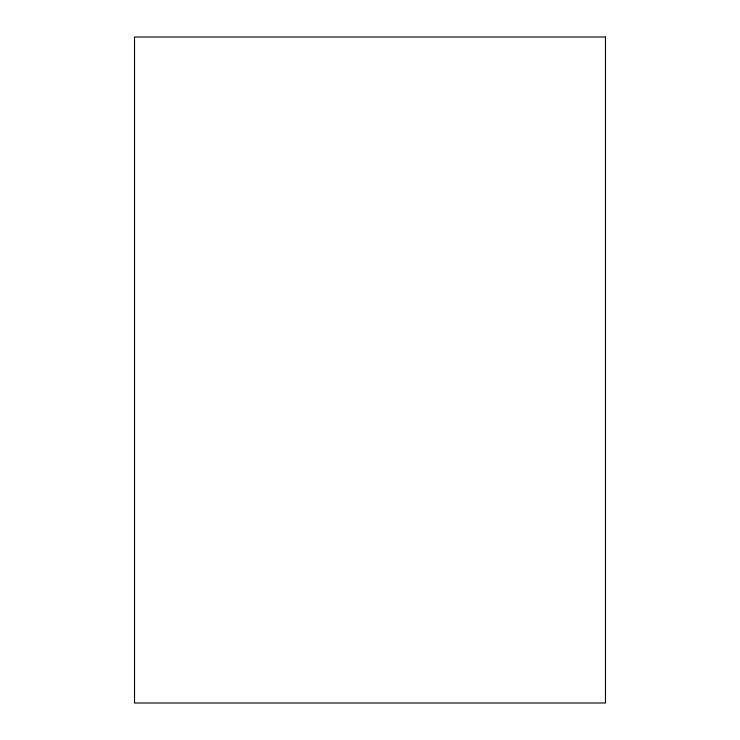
<?xml version="1.0" encoding="UTF-8"?>
<svg xmlns="http://www.w3.org/2000/svg" width="740" height="740" viewBox="0 0 740 740"><rect width="100%" height="100%" fill="white"/><g stroke="black" fill="none" stroke-linecap="round" stroke-linejoin="round"><path stroke-width="1.11" d="M605.468 37L134.532 37L134.532 703L605.468 703L605.468 37"/></g></svg>
